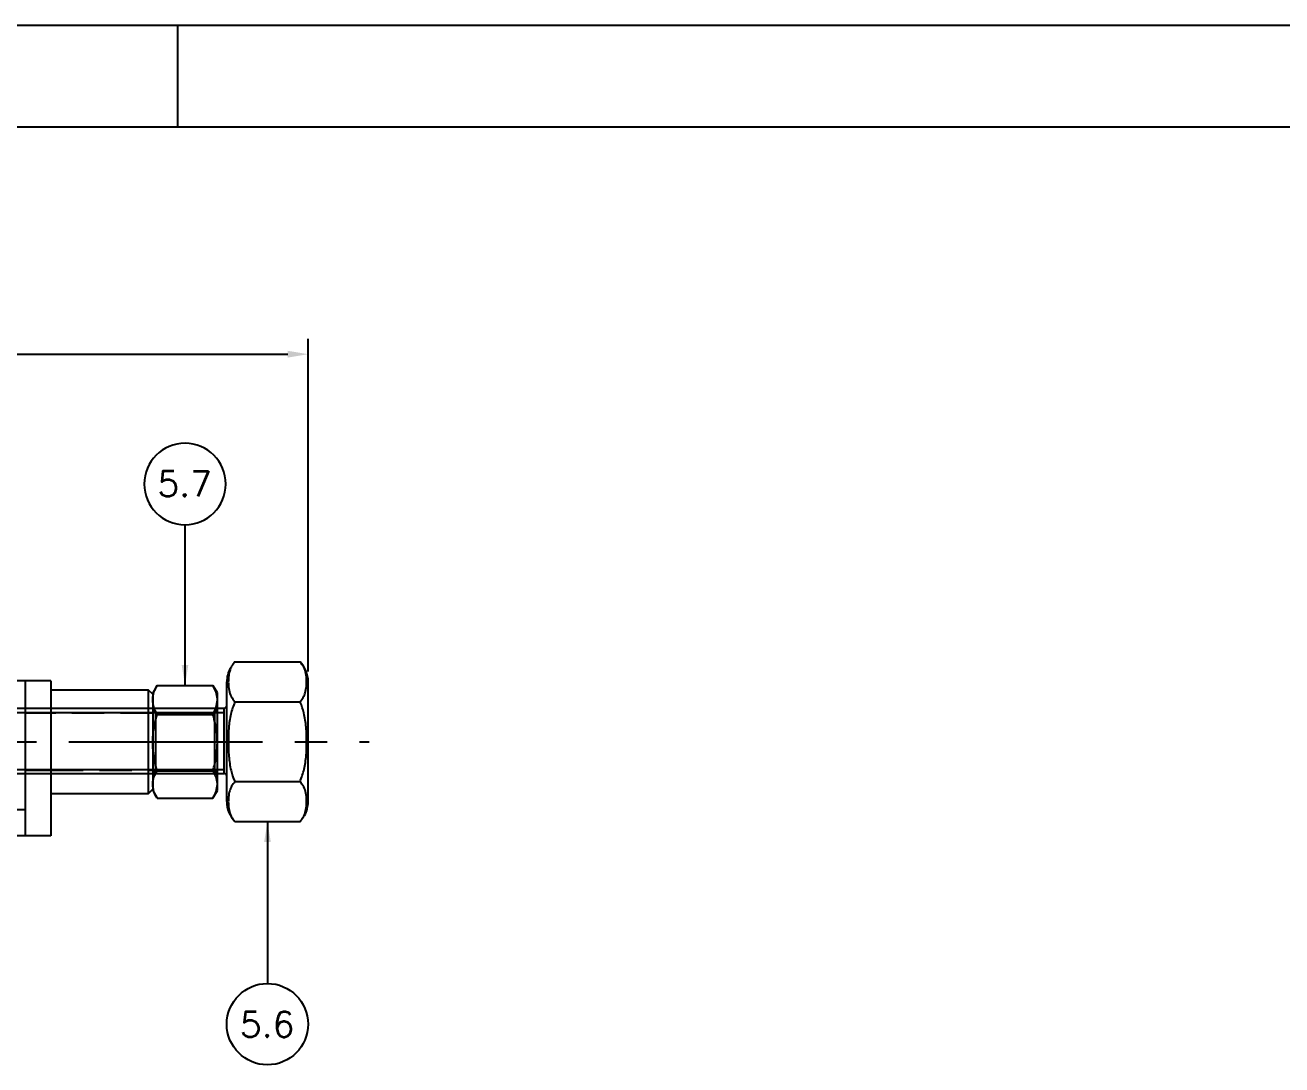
# Model space of a CAD drawing. Header units: metres. Extents: x 0 to 2102, y 0 to 1485.
# Drawn here: x 487.5 to 796.4, y 1229.5 to 1485 of the extents above; entities that cross this region are included whole.
import ezdxf
from ezdxf.enums import TextEntityAlignment as Align

# ---------------------------------------------------------------- set-up
doc = ezdxf.new("R2010")
doc.units = ezdxf.units.M
doc.header["$LTSCALE"] = 2.5
doc.linetypes.add('CENTER2', pattern=[28.575, 19.05, -3.175, 3.175, -3.175])
doc.linetypes.add('HIDDEN2', pattern=[4.7625, 3.175, -1.5875])
for name, color, linetype in [('FRL2', 2, 'Continuous'), ('FRL6', 6, 'Continuous'), ('FRL7', 7, 'Continuous'), ('FRR120', 5, 'Continuous'), ('FRR140', 5, 'Continuous'), ('FRR175', 1, 'Continuous'), ('FRR80', 3, 'Continuous'), ('GSB', 7, 'Continuous'), ('SC1', 7, 'CENTER2'), ('SDM', 7, 'Continuous'), ('SL4', 4, 'Continuous'), ('ST1', 7, 'HIDDEN2')]:
    doc.layers.add(name, color=color, linetype=linetype)
doc.styles.add('R100', font='simplex.shx', dxfattribs={"height": 2.5})
doc.styles.add('R120', font='simplex.shx', dxfattribs={"height": 3})
doc.styles.add('R140', font='simplex.shx', dxfattribs={"height": 3.5})
doc.styles.add('R80', font='simplex.shx', dxfattribs={"height": 2})
doc.styles.add('ROMANS', font='ROMANS.SHX')
doc.dimstyles.new('2.5___1-2.5', dxfattribs={"dimscale": 2.5, "dimtxt": 2.5, "dimasz": 2, "dimexe": 1.5, "dimexo": 1, "dimgap": 0.5, "dimtad": 1, "dimzin": 12, "dimtxsty": 'ROMANS', "dimcen": 0, "dimclrd": 256, "dimclre": 256, "dimclrt": 3, "dimazin": 3, "dimtfac": 1, "dimtmove": 0, "dimatfit": 0, "dimfxl": 1, "dimlwd": -1, "dimlwe": -1, "dimarcsym": 0})

# ---------------------------------------------------------------- blocks, each defined once
blk = doc.blocks.new('A1')
at = {"layer": 'FRL2'}
blk.add_line((210, 594), (210, 584), dxfattribs=at)
at = {"layer": 'FRL6', "linetype": 'Continuous'}
blk.add_line((25, 584), (831, 584), dxfattribs=at)
at = {"layer": 'FRL7', "linetype": 'Continuous'}
blk.add_line((0, 594), (841, 594), dxfattribs=at)
at = {"layer": 'FRR120', "style": 'R120'}
for tag, p in [('FASE_DO_PROJETO', (659, 46.29)), ('ÁREA_E/OU_SUBÁREA', (659, 40.79)), ('TÍTULO_DO_DESENHO', (659, 35.29)), ('SUBTÍTULO_1_DO_DESENHO', (659, 29.79)), ('SUBTÍTULO_2_DO_DESENHO', (659, 24.29))]:
    blk.add_attdef(tag, p, '', height=3, dxfattribs=at)
at = {"layer": 'FRR140', "style": 'R140', "width": 0.91}
for tag, p in [('ESCALA', (671, 14.35)), ('REVISÃO', (823.5, 14.68))]:
    blk.add_attdef(tag, text='', height=3.5, dxfattribs=at).set_placement(p, align=Align.MIDDLE)
for tag, p in [('NÚMERO_DA_CONTRATADA', (687.72, 12.6)), ('NUMERO_VALE', (752.89, 12.6))]:
    blk.add_attdef(tag, p, '', height=3.5, dxfattribs=at)
at = {"layer": 'FRR175', "style": 'R120'}
for tag, p in [('CLASSIFICAÇÃO', (811.83, 67.73)), ('PROJETO', (716.31, 53.59)), ('N_PROJ_SE', (793.5, 53.59)), ('N_CONTRATO', (796.97, 47.3))]:
    blk.add_attdef(tag, text='', height=3, dxfattribs=at).set_placement(p, align=Align.MIDDLE_CENTER)
at = {"layer": 'FRR80', "style": 'R80'}
for tag, p in [('8A_REV', (476, 77.07)), ('EMIS.', (486, 77.07)), ('PROJ.', (585, 77.07)), ('DES.', (597, 77.07)), ('VER.', (609, 77.07)), ('APR.', (621, 77.07)), ('AUT.', (633.01, 77.07)), ('7A_REV', (476, 71.37)), ('EMIS.', (486, 71.37)), ('PROJ.', (585, 71.37)), ('DES.', (597, 71.37)), ('VER.', (609, 71.37)), ('APR.', (621, 71.37)), ('AUT.', (633.01, 71.37)), ('6A_REV', (476, 65.67)), ('EMIS.', (486, 65.67)), ('PROJ.', (585, 65.67)), ('DES.', (597, 65.67)), ('VER.', (609, 65.67)), ('APR.', (621, 65.67)), ('AUT.', (633.01, 65.67)), ('5A_REV', (476, 59.97)), ('EMIS.', (486, 59.97)), ('PROJ.', (585, 59.97)), ('DES.', (597, 59.97)), ('VER.', (609, 59.97)), ('APR.', (621, 59.97)), ('AUT.', (633.01, 59.97)), ('4A_REV', (476, 54.27)), ('EMIS.', (486, 54.27)), ('PROJ.', (585, 54.27)), ('DES.', (597, 54.27)), ('VER.', (609, 54.27)), ('APR.', (621, 54.27)), ('AUT.', (633.01, 54.27)), ('3A_REV', (476, 48.57)), ('EMIS.', (486, 48.57)), ('PROJ.', (585, 48.57)), ('DES.', (597, 48.57)), ('VER.', (609, 48.57)), ('APR.', (621, 48.57)), ('AUT.', (633.01, 48.57)), ('2A_REV', (476, 42.87)), ('EMIS.', (486, 42.87)), ('PROJ.', (585, 42.87)), ('DES.', (597, 42.87)), ('VER.', (609, 42.87)), ('APR.', (621, 42.87)), ('AUT.', (633.01, 42.87)), ('1a_REV', (476, 37.17)), ('EMIS.', (486, 37.17)), ('PROJ.', (585, 37.17)), ('DES.', (597, 37.17)), ('VER.', (609, 37.17)), ('APR.', (621, 37.17)), ('AUT.', (633.01, 37.17))]:
    blk.add_attdef(tag, text='', height=2, dxfattribs=at).set_placement(p, align=Align.MIDDLE)
for p in [(492.61, 76.08), (492.61, 70.38), (492.61, 64.68), (492.61, 58.98), (492.61, 53.28), (492.61, 47.58), (492.61, 41.88), (492.61, 36.18)]:
    blk.add_attdef('DESCRIÇÃO_DA_REVISÃO', p, '', height=2, dxfattribs=at)
at = {"layer": 'FRR80', "style": 'R80', "width": 0.85}
for p in [(648, 77.07), (648, 71.37), (648, 65.67), (648, 59.97), (648, 54.27), (648, 48.57), (648, 42.87), (648, 37.17)]:
    blk.add_attdef('DATA', text='', height=2, dxfattribs=at).set_placement(p, align=Align.MIDDLE)
blk = doc.blocks.new('*D12')
at = {"layer": 'Defpoints', "color": 0, "transparency": 16777216}
for p in [(557.09, 1404.13), (557.09, 1323.61), (187.52, 1313.89)]:
    blk.add_point(p, dxfattribs=at)
at = {"layer": 'SDM', "transparency": 16777216}
for p, q in [((187.52, 1316.39), (187.52, 1407.88)), ((557.09, 1326.11), (557.09, 1407.88)), ((192.52, 1404.13), (552.09, 1404.13))]:
    blk.add_line(p, q, dxfattribs=at)
for points in [[(192.52, 1404.96), (192.52, 1403.29), (187.52, 1404.13)], [(552.09, 1404.96), (552.09, 1403.29), (557.09, 1404.13)]]:
    blk.add_solid(points, dxfattribs=at)
at = {"layer": 'SDM', "color": 3, "transparency": 16777216, "insert": (372.3, 1409.1), "char_height": 6.25, "attachment_point": 5, "style": 'ROMANS'}
blk.add_mtext('369,57', dxfattribs=at)
blk = doc.blocks.new('ITEM')
at = {"layer": 'GSB'}
blk.add_circle((0, 0), 4, dxfattribs=at)

msp = doc.modelspace()

# ---------------------------------------------------------------- linework, layer by layer
at = {"layer": 'SC1'}
msp.add_line((212.519, 1308.886), (572.087, 1308.886), dxfattribs=at)
at = {"layer": 'SDM'}
for p, q in [((307.087, 1316.089), (536.337, 1316.089)), ((307.087, 1302.089), (536.337, 1302.089))]:
    msp.add_line(p, q, dxfattribs=at)
at = {"layer": 'SL4'}
for p, q in [((539.081, 1328.509), (538.982, 1328.405)), ((539.087, 1328.516), (555.087, 1328.516)), ((487.519, 1323.886), (197.519, 1323.886)), ((493.869, 1323.886), (487.519, 1323.886)), ((487.519, 1323.886), (487.519, 1292.136)), ((493.869, 1323.886), (493.869, 1292.136)), ((519.869, 1322.619), (518.869, 1320.886)), ((519.941, 1322.74), (519.88, 1322.613)), ((519.941, 1322.74), (533.697, 1322.74)), ((533.697, 1322.74), (533.757, 1322.613)), ((534.769, 1320.886), (533.768, 1322.619)), ((537.087, 1294.164), (537.087, 1323.608)), ((557.087, 1294.164), (557.087, 1323.608)), ((517.869, 1321.586), (493.869, 1321.586)), ((518.869, 1320.586), (517.869, 1321.586)), ((517.869, 1296.186), (517.869, 1321.586)), ((518.869, 1320.886), (518.869, 1319.177)), ((518.869, 1319.177), (518.869, 1308.686)), ((534.769, 1319.177), (534.769, 1320.886)), ((534.769, 1308.686), (534.769, 1319.177)), ((308.087, 1317.089), (536.337, 1317.089)), ((536.337, 1317.089), (536.337, 1301.089)), ((539.087, 1318.701), (555.087, 1318.701)), ((519.941, 1315.613), (533.697, 1315.613)), ((518.869, 1308.686), (518.869, 1298.395)), ((534.769, 1298.395), (534.769, 1308.686)), ((308.087, 1301.089), (536.337, 1301.089)), ((518.862, 1301.892), (518.869, 1301.883)), ((519.941, 1301.759), (533.697, 1301.759)), ((518.869, 1298.395), (518.869, 1296.886)), ((534.769, 1296.886), (534.769, 1298.395)), ((539.087, 1299.071), (555.087, 1299.071)), ((493.869, 1296.186), (517.869, 1296.186)), ((517.869, 1296.186), (518.869, 1297.186)), ((518.869, 1296.886), (519.869, 1295.153)), ((519.941, 1295.032), (533.697, 1295.032)), ((533.768, 1295.153), (534.769, 1296.886)), ((487.519, 1292.136), (192.762, 1292.136)), ((487.519, 1292.136), (487.519, 1285.786)), ((493.869, 1292.136), (493.869, 1285.786)), ((539.087, 1289.256), (555.087, 1289.256)), ((555.094, 1289.263), (555.193, 1289.367)), ((487.519, 1285.786), (197.519, 1285.786)), ((493.869, 1285.786), (487.519, 1285.786))]:
    msp.add_line(p, q, dxfattribs=at)
for centre, radius, start, end in [((550.067, 1323.608), 7.021, 0, 44.35112), ((544.108, 1323.608), 7.021, 151.24334, 180), ((536.337, 1317.839), 0.75, 270, 0), ((536.337, 1300.339), 0.75, 0, 90), ((544.108, 1294.164), 7.021, 180, 224.35112), ((550.067, 1294.164), 7.021, 331.24334, 0)]:
    msp.add_arc(centre, radius, start, end, dxfattribs=at)
for points, knots in [([(539.087, 1328.516), (538.795, 1328.161), (538.203, 1327.441), (537.731, 1326.158), (537.47, 1324.728), (537.446, 1323.146), (537.6, 1321.554), (538.028, 1320.035), (538.756, 1319.118), (539.087, 1318.701)], [0, 0, 0, 0, 0.1146782, 0.2324846, 0.3884229, 0.5445002, 0.7054405, 0.8659966, 1, 1, 1, 1]), ([(555.087, 1318.701), (555.38, 1319.056), (555.972, 1319.776), (556.443, 1321.059), (556.705, 1322.489), (556.728, 1324.071), (556.575, 1325.663), (556.147, 1327.181), (555.419, 1328.099), (555.087, 1328.516)], [0, 0, 0, 0, 0.1146782, 0.2324846, 0.3884229, 0.5445002, 0.7054405, 0.8659966, 1, 1, 1, 1]), ([(518.869, 1319.177), (518.87, 1319.261), (518.88, 1319.901), (519.114, 1321.107), (519.663, 1322.193), (519.941, 1322.74)], [0, 0, 0, 0, 0.0700986, 0.5307888, 1, 1, 1, 1]), ([(534.769, 1319.177), (534.768, 1319.261), (534.758, 1319.901), (534.524, 1321.107), (533.974, 1322.193), (533.697, 1322.74)], [0, 0, 0, 0, 0.0700986, 0.5307888, 1, 1, 1, 1]), ([(519.941, 1315.613), (519.641, 1316.192), (519.037, 1317.36), (518.925, 1318.568), (518.869, 1319.177)], [0, 0, 0, 0, 0.49545796, 1, 1, 1, 1]), ([(533.697, 1315.613), (533.997, 1316.192), (534.601, 1317.36), (534.713, 1318.568), (534.769, 1319.177)], [0, 0, 0, 0, 0.495458, 1, 1, 1, 1]), ([(539.087, 1318.701), (538.702, 1317.686), (537.914, 1315.613), (537.537, 1312.27), (537.434, 1308.831), (537.53, 1305.328), (537.988, 1302.043), (538.65, 1299.973), (539.074, 1299.099), (539.087, 1299.071)], [0, 0, 0, 0, 0.1619789, 0.3307933, 0.4999529, 0.6775375, 0.8546667, 0.9953145, 1, 1, 1, 1]), ([(555.087, 1299.071), (555.473, 1300.086), (556.261, 1302.159), (556.638, 1305.502), (556.741, 1308.941), (556.645, 1312.444), (556.186, 1315.729), (555.525, 1317.799), (555.101, 1318.673), (555.087, 1318.701)], [0, 0, 0, 0, 0.1619789, 0.3307933, 0.4999529, 0.6775375, 0.8546667, 0.9953145, 1, 1, 1, 1]), ([(518.869, 1308.686), (518.886, 1309.315), (518.927, 1310.797), (519.28, 1313.123), (519.72, 1314.78), (519.941, 1315.613)], [0, 0, 0, 0, 0.2684065, 0.6323729, 1, 1, 1, 1]), ([(534.769, 1308.686), (534.752, 1309.315), (534.71, 1310.797), (534.358, 1313.123), (533.918, 1314.78), (533.697, 1315.613)], [0, 0, 0, 0, 0.26840654, 0.6323729, 1, 1, 1, 1]), ([(519.941, 1301.759), (519.783, 1302.341), (519.398, 1303.757), (518.968, 1306.069), (518.902, 1307.81), (518.869, 1308.686)], [0, 0, 0, 0, 0.2572433, 0.6263799, 1, 1, 1, 1]), ([(533.697, 1301.759), (533.855, 1302.341), (534.24, 1303.757), (534.67, 1306.069), (534.736, 1307.81), (534.769, 1308.686)], [0, 0, 0, 0, 0.2572433, 0.6263799, 1, 1, 1, 1]), ([(518.869, 1298.395), (518.87, 1298.475), (518.88, 1299.079), (519.114, 1300.217), (519.663, 1301.242), (519.941, 1301.759)], [0, 0, 0, 0, 0.07009856, 0.53078884, 1, 1, 1, 1]), ([(534.769, 1298.395), (534.768, 1298.475), (534.758, 1299.079), (534.524, 1300.217), (533.974, 1301.242), (533.697, 1301.759)], [0, 0, 0, 0, 0.0700986, 0.5307888, 1, 1, 1, 1]), ([(519.941, 1295.032), (519.641, 1295.578), (519.037, 1296.68), (518.925, 1297.82), (518.869, 1298.395)], [0, 0, 0, 0, 0.495458, 1, 1, 1, 1]), ([(533.697, 1295.032), (533.997, 1295.578), (534.601, 1296.68), (534.713, 1297.82), (534.769, 1298.395)], [0, 0, 0, 0, 0.495458, 1, 1, 1, 1]), ([(539.087, 1299.071), (538.795, 1298.716), (538.203, 1297.996), (537.731, 1296.713), (537.47, 1295.283), (537.446, 1293.701), (537.6, 1292.109), (538.028, 1290.591), (538.756, 1289.673), (539.087, 1289.256)], [0, 0, 0, 0, 0.1146782, 0.2324846, 0.3884229, 0.5445002, 0.7054405, 0.8659966, 1, 1, 1, 1]), ([(555.087, 1289.256), (555.38, 1289.611), (555.972, 1290.331), (556.443, 1291.614), (556.705, 1293.044), (556.728, 1294.626), (556.575, 1296.218), (556.147, 1297.737), (555.419, 1298.654), (555.087, 1299.071)], [0, 0, 0, 0, 0.1146782, 0.2324846, 0.3884229, 0.5445002, 0.7054405, 0.8659966, 1, 1, 1, 1])]:
    msp.add_open_spline(points, degree=3, knots=knots, dxfattribs=at)
at = {"layer": 'ST1'}
for p, q in [((518.894, 1316.886), (518.869, 1316.886)), ((518.894, 1316.886), (518.894, 1300.886)), ((519.595, 1315.886), (518.894, 1316.886)), ((534.043, 1315.886), (534.744, 1316.886)), ((493.869, 1315.886), (487.519, 1315.886)), ((518.869, 1315.886), (493.869, 1315.886)), ((519.595, 1315.886), (519.595, 1308.769)), ((519.595, 1315.886), (534.043, 1315.886)), ((534.043, 1315.886), (534.043, 1308.769)), ((519.595, 1308.769), (519.595, 1301.886)), ((534.043, 1308.769), (534.043, 1301.886)), ((487.519, 1301.886), (493.869, 1301.886)), ((493.869, 1301.886), (518.869, 1301.886)), ((518.869, 1300.886), (518.894, 1300.886)), ((518.894, 1300.886), (519.595, 1301.886)), ((519.595, 1301.886), (534.043, 1301.886)), ((534.744, 1300.886), (534.043, 1301.886))]:
    msp.add_line(p, q, dxfattribs=at)

# ---------------------------------------------------------------- block references
at = {"xscale": 2.499999999999972, "yscale": 2.499999999999972, "zscale": 2.499999999999972}
msp.add_blockref('A1', (0, 0), dxfattribs=at)
at = {"layer": 'GSB'}
ref = msp.add_blockref('ITEM', (526.819, 1372.219), dxfattribs=dict(at, xscale=-2.5, yscale=2.5, zscale=2.5, rotation=180))
ref.add_attrib('1', '5.7', dxfattribs={"color": 3, "height": 6.25, "style": 'R100'}).set_placement((526.734, 1372.272), align=Align.MIDDLE_CENTER)
ref = msp.add_blockref('ITEM', (547.087, 1239.464), dxfattribs=dict(at, xscale=2.5, yscale=2.5, zscale=2.5))
ref.add_attrib('1', '5.6', dxfattribs={"color": 3, "height": 6.25, "style": 'R100'}).set_placement((547.003, 1239.41), align=Align.MIDDLE_CENTER)

# ---------------------------------------------------------------- dimensions: what is measured, and where the dimension line sits
at = {"layer": 'SDM'}
dim = msp.add_linear_dim(base=(557.087, 1404.126), p1=(187.519, 1313.886), p2=(557.087, 1323.608), dimstyle='2.5___1-2.5', dxfattribs=at)
dim.commit()
dim.dimension.update_dxf_attribs({"geometry": '*D12', "text_midpoint": (372.303, 1409.096)})

# ---------------------------------------------------------------- leaders
for points in [[(526.819, 1322.762), (526.819, 1362.219)], [(547.087, 1289.256), (547.087, 1249.464)]]:
    msp.add_leader(points, dimstyle='2.5___1-2.5', override={"dimgap": 0.5, "dimtad": 0}, dxfattribs=at)

doc.saveas('drawing.dxf')
